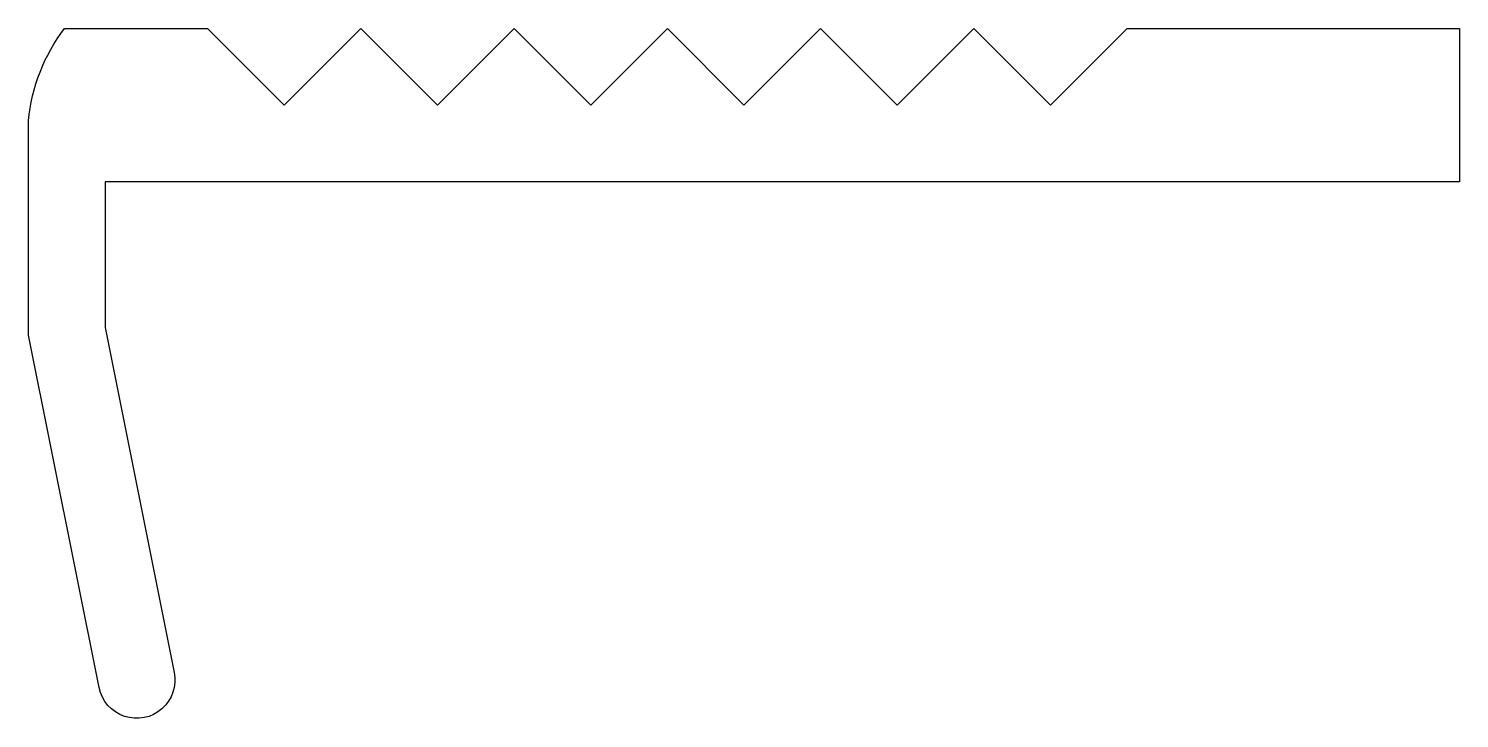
# Model space of a CAD drawing. Extents: x 249.8 to 277.8, y 257.8 to 271.3.
import ezdxf

# ---------------------------------------------------------------- set-up
doc = ezdxf.new("R2010")
doc.units = 0
doc.layers.add('ANA', color=220, linetype='CONTINUOUS')

msp = doc.modelspace()

# ---------------------------------------------------------------- linework, layer by layer
at = {"layer": 'ANA'}
msp.add_lwpolyline([(251.339, 265.47), (252.689, 258.719, -1), (251.219, 258.424), (249.839, 265.322), (249.839, 269.52, -0.140833), (250.54, 271.322), (253.339, 271.322), (254.839, 269.822), (256.339, 271.322), (257.839, 269.822), (259.339, 271.322), (260.839, 269.822), (262.339, 271.322), (263.839, 269.822), (265.339, 271.322), (266.839, 269.822), (268.339, 271.322), (269.839, 269.822), (271.339, 271.322), (277.839, 271.322), (277.839, 268.322), (251.339, 268.322), (251.339, 265.47)], format="xyb", dxfattribs=at)

doc.saveas('drawing.dxf')
